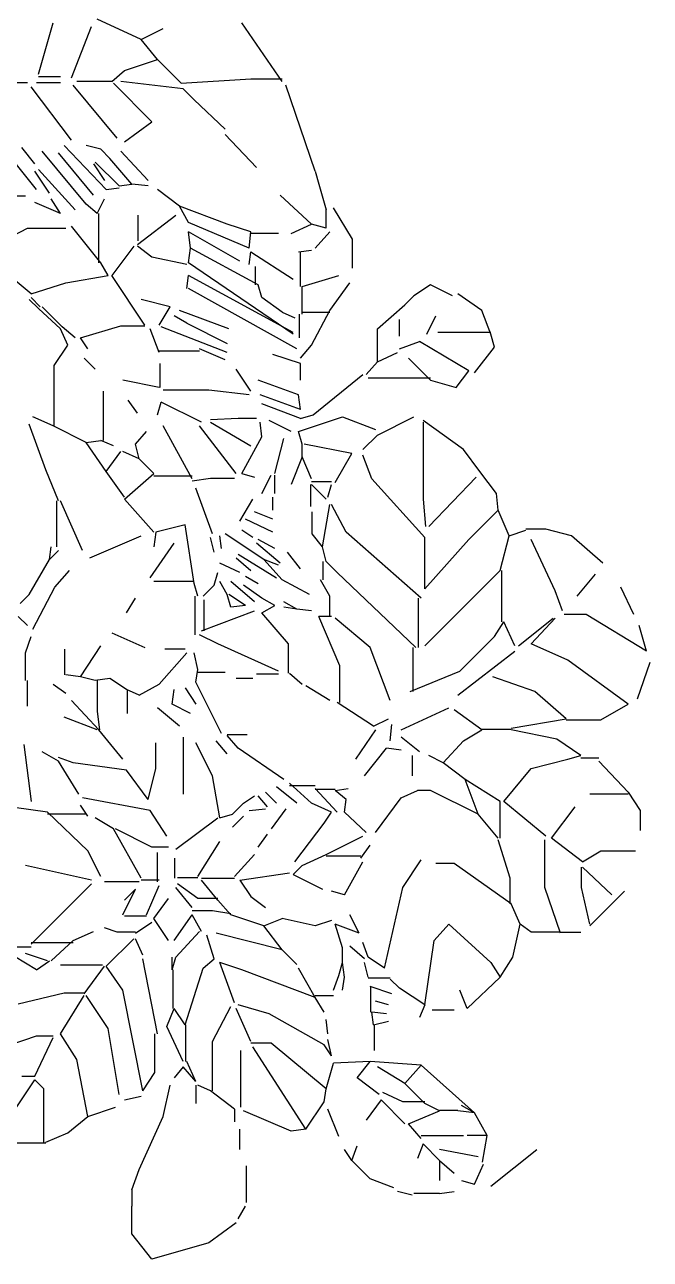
# Model space of a CAD drawing. Header units: millimetres. Extents: x 284148 to 331264, y 78716 to 101523.
# Drawn here: x 309450 to 310702, y 84617 to 87088 of the extents above; entities that cross this region are included whole.
import ezdxf

# ---------------------------------------------------------------- set-up
doc = ezdxf.new("R2010")
doc.units = ezdxf.units.MM

# ---------------------------------------------------------------- blocks, each defined once
blk = doc.blocks.new('A$C45E1185F')
at = {"linetype": 'Continuous'}
for p, q in [((1481.3, 2372.3), (1510.7, 2475)), ((1686.7, 2442), (1598.7, 2482.3)), ((1969, 2357.7), (1888.3, 2475)), ((1547.3, 2365), (1587.6, 2467.7)), ((1686.7, 2442), (1730.7, 2464)), ((1719.7, 2401.7), (1686.7, 2442)), ((1653.7, 2379.7), (1719.7, 2401.7)), ((1767.3, 2354), (1719.7, 2401.7)), ((1628, 2357.7), (1653.7, 2379.7)), ((1371.3, 2355.8), (1459.3, 2355.8)), ((1477.7, 2355.8), (1525.3, 2355.8)), ((1525.3, 2366.8), (1481.3, 2366.8)), ((1639, 2244), (1551, 2350.3)), ((1628, 2357.7), (1558.3, 2357.7)), ((1708.6, 2277), (1631.7, 2354)), ((1771, 2343), (1646.3, 2357.7)), ((1767.3, 2354), (1906.7, 2363.2)), ((1906.7, 2363.2), (1969, 2363.2)), ((2035, 2178), (1976.3, 2350.3)), ((1547.3, 2240.3), (1466.7, 2346.7)), ((1793, 2321), (1771, 2343)), ((1855.3, 2262.3), (1793, 2321)), ((1653.7, 2236.7), (1708.6, 2277)), ((1855.3, 2251.3), (1917.7, 2185.3)), ((1474, 2192.7), (1448.3, 2225.7)), ((1617, 2141.3), (1532.7, 2229.3)), ((1606, 2222), (1576.7, 2229.3)), ((1477.7, 2141.3), (1419, 2214.7)), ((1576.7, 2112), (1488.7, 2218.3)), ((1591.4, 2130.3), (1521.6, 2214.7)), ((1624.3, 2203.7), (1606, 2222)), ((1668.3, 2152.3), (1624.3, 2203.7)), ((1701.3, 2159.7), (1646.3, 2218.3)), ((1503.3, 2134), (1474, 2178)), ((1554.6, 2101), (1481.3, 2181.7)), ((1591.4, 2192.7), (1613.3, 2159.7)), ((1642.7, 2148.7), (1595, 2196.3)), ((2035, 2178), (2042.3, 2152.3)), ((1642.7, 2148.7), (1668.3, 2152.3)), ((1701.3, 2148.7), (1668.3, 2152.3)), ((2042.3, 2152.3), (2057, 2101)), ((1356.7, 2128.5), (1455.7, 2128.5)), ((1617, 2141.3), (1642.7, 2145)), ((1763.7, 2108.3), (1719.7, 2141.3)), ((2027.7, 2071.7), (1965.3, 2130.3)), ((1525.3, 2093.7), (1474, 2115.7)), ((1525.3, 2093.7), (1507, 2123)), ((1598.7, 2093.7), (1576.7, 2112)), ((1598.7, 2093.7), (1613.3, 2123)), ((1782, 2075.3), (1763.7, 2108.3)), ((1859, 2071.7), (1763.7, 2108.3)), ((2057, 2064.3), (2057, 2101)), ((2110.2, 2042.3), (2071.6, 2104.7)), ((1602.3, 1994.7), (1602.3, 2093.7)), ((1679.3, 2031.3), (1756.3, 2090)), ((1681.2, 2038.7), (1681.2, 2090)), ((1382.3, 2024), (1459.3, 2064.3)), ((1459.3, 2064.3), (1536.3, 2064.3)), ((1606, 1994.7), (1547.3, 2068)), ((1903, 2024), (1782, 2075.3)), ((1785.7, 2024), (1782, 2057)), ((1884.7, 1998.3), (1782, 2057)), ((1906.7, 2057), (1859, 2071.7)), ((1903, 2024), (1906.7, 2057)), ((1961.7, 2053.3), (1906.7, 2053.3)), ((1987.4, 2053.3), (2027.7, 2071.7)), ((2057, 2064.3), (2027.7, 2071.7)), ((2064.3, 2057), (2035, 2024)), ((1672, 2027.7), (1628, 1969)), ((1708.6, 2005.7), (1679.3, 2027.7)), ((2110.2, 1983.7), (2110.2, 2042.3)), ((1778.3, 1991), (1708.6, 2005.7)), ((1782, 1994.7), (1785.7, 2024)), ((1921.3, 1950.7), (1785.7, 2024)), ((1903, 1991), (1906.7, 2016.7)), ((1906.7, 2016.7), (1991, 1961.7)), ((2002, 2016.7), (2027.7, 2020.3)), ((2005.7, 1947), (2005.7, 2016.7)), ((1620.7, 1969), (1606, 1994.7)), ((1991, 1851.7), (1782, 1994.7)), ((1915.8, 1950.7), (1915.8, 1987.3)), ((1466.7, 1932.3), (1419, 1972.7)), ((1466.7, 1932.3), (1536.3, 1954.3)), ((1536.3, 1954.3), (1620.7, 1969)), ((1694, 1870), (1628, 1969)), ((1778.3, 1943.3), (1782, 1969)), ((1991, 1855.3), (1782, 1969)), ((2009.3, 1947), (2082.7, 1969)), ((2064.3, 1899.3), (2104.6, 1954.3)), ((1998.3, 1822.3), (1782, 1943.3)), ((1928.7, 1925), (1921.3, 1950.7)), ((2009.3, 1892), (2009.3, 1947)), ((2214.6, 1910.3), (2233, 1928.7)), ((2266, 1950.7), (2233, 1928.7)), ((2310, 1928.7), (2266, 1950.7)), ((2368.7, 1899.3), (2321, 1932.3)), ((1481.3, 1903), (1463, 1921.3)), ((1485, 1906.7), (1466.7, 1925)), ((1525.3, 1862.7), (1481.3, 1903)), ((1529, 1866.3), (1488.7, 1906.7)), ((1745.3, 1906.7), (1686.7, 1921.3)), ((1723.3, 1870), (1745.3, 1906.7)), ((1969, 1895.7), (1928.7, 1925)), ((2159.7, 1862.7), (2214.6, 1910.3)), ((1778.3, 1873.7), (1752.7, 1888.3)), ((1862.6, 1862.7), (1763.7, 1899.3)), ((1969, 1895.7), (1994.7, 1884.7)), ((2003.9, 1844.3), (2003.9, 1892)), ((2009.3, 1895.7), (2064.3, 1895.7)), ((2027.7, 1829.7), (2064.3, 1899.3)), ((2203.7, 1848), (2203.7, 1881)), ((2258.6, 1851.7), (2277, 1888.3)), ((2387, 1851.7), (2368.7, 1899.3)), ((1540, 1829.7), (1525.3, 1862.7)), ((1554.6, 1844.3), (1529, 1866.3)), ((1565.7, 1844.3), (1646.3, 1868.2)), ((1646.3, 1868.2), (1694, 1868.2)), ((1723.3, 1815), (1705, 1862.7)), ((1859, 1815), (1727, 1866.3)), ((1778.3, 1873.7), (1859, 1833.3)), ((2159.7, 1796.7), (2159.7, 1862.7)), ((2387, 1855.3), (2280.7, 1855.3)), ((1512.5, 1789.3), (1540, 1829.7)), ((1580.3, 1822.3), (1565.7, 1844.3)), ((2005.7, 1804), (2027.7, 1829.7)), ((2203.7, 1822.3), (2244, 1837)), ((2343, 1778.3), (2244, 1837)), ((2394.3, 1826), (2387, 1851.7)), ((1723.3, 1818.7), (1804, 1818.7)), ((1855.3, 1800.3), (1804, 1822.3)), ((2005.7, 1793), (1950.6, 1811.3)), ((2159.7, 1796.7), (2200, 1815)), ((2354, 1774.7), (2394.3, 1826)), ((1512.5, 1668.3), (1512.5, 1789.3)), ((1595, 1782), (1573, 1804)), ((1725.1, 1745.3), (1725.1, 1793)), ((1906.7, 1738), (1877.3, 1782)), ((2005.7, 1760), (2005.7, 1793)), ((2137.6, 1771), (2159.7, 1796.7)), ((2266, 1760), (2222, 1804)), ((1723.3, 1745.3), (1650, 1760)), ((2002, 1730.7), (1921.3, 1760)), ((2031.3, 1690.3), (2130.3, 1771)), ((2266, 1763.7), (2141.4, 1763.7)), ((2266, 1760), (2317.3, 1745.3)), ((2317.3, 1745.3), (2343, 1778.3)), ((1611.5, 1639), (1611.5, 1738)), ((1822.3, 1739.8), (1730.7, 1739.8)), ((1903, 1730.7), (1822.3, 1739.8)), ((2005.7, 1701.3), (1925, 1730.7)), ((2005.7, 1701.3), (2002, 1730.7)), ((1679.3, 1694), (1661, 1719.7)), ((1719.7, 1690.3), (1727, 1716)), ((1807.7, 1675.7), (1727, 1716)), ((2005.7, 1683), (1928.7, 1712.3)), ((1510.7, 1668.3), (1470.3, 1686.7)), ((1826, 1681.2), (1881, 1683.9)), ((1881, 1683.9), (1917.7, 1683.9)), ((2002, 1657.3), (2090, 1686.7)), ((2005.7, 1683), (2031.3, 1690.3)), ((2090, 1686.7), (2156, 1661)), ((2159.7, 1650), (2233, 1686.7)), ((1496, 1580.3), (1463, 1672)), ((1576.7, 1635.3), (1510.7, 1668.3)), ((1675.6, 1631.7), (1697.7, 1657.3)), ((1789.3, 1562), (1730.7, 1668.3)), ((1877.3, 1573), (1804, 1668.3)), ((1826, 1675.7), (1906.7, 1628)), ((1928.7, 1646.3), (1925, 1675.7)), ((1987.4, 1657.3), (1943.3, 1679.3)), ((2009.3, 1631.7), (2002, 1657.3)), ((2332, 1620.7), (2251.3, 1679.3)), ((2252.2, 1521.7), (2252.2, 1675.7)), ((1576.7, 1635.3), (1606, 1639)), ((1617, 1576.7), (1576.7, 1635.3)), ((1631.7, 1628), (1606, 1639)), ((1683, 1602.3), (1675.6, 1631.7)), ((1888.3, 1573), (1928.7, 1646.3)), ((1954.3, 1573), (1972.7, 1642.7)), ((2009.3, 1606), (2009.3, 1631.7)), ((2108.3, 1613.3), (2013, 1631.7)), ((2130.3, 1620.7), (2159.7, 1650)), ((1617, 1576.7), (1646.3, 1617)), ((1683, 1602.3), (1650, 1617)), ((2075.3, 1554.7), (2108.3, 1613.3)), ((2148.7, 1562), (2130.3, 1609.7)), ((2365, 1576.7), (2332, 1620.7)), ((1712.4, 1573), (1683, 1602.3)), ((2009.3, 1606), (1987.4, 1551)), ((2027.7, 1562), (2009.3, 1606)), ((1521.6, 1518), (1496, 1580.3)), ((1653.7, 1525.3), (1617, 1576.7)), ((1653.7, 1521.7), (1712.4, 1573)), ((1789.3, 1567.5), (1712.4, 1567.5)), ((1789.3, 1558.3), (1826, 1563.8)), ((1826, 1563.8), (1873.7, 1563.8)), ((1888.3, 1573), (1914, 1565.7)), ((1928.7, 1532.7), (1947, 1569.3)), ((1954.3, 1532.7), (1954.3, 1569.3)), ((2255, 1444.7), (2148.7, 1562)), ((2262.4, 1466.7), (2357.7, 1565.7)), ((2398, 1532.7), (2365, 1576.7)), ((1829.6, 1452), (1796.6, 1543.7)), ((2025.8, 1551), (2025.8, 1507)), ((2068, 1556.5), (2027.7, 1556.5)), ((2057, 1521.7), (2027.7, 1551)), ((2060.7, 1525.3), (2068, 1551)), ((2401.7, 1499.7), (2398, 1532.7)), ((1518, 1426.3), (1518, 1518)), ((1569.3, 1419), (1525.3, 1518)), ((1712.4, 1455.7), (1653.7, 1521.7)), ((1884.7, 1477.7), (1910.3, 1521.7)), ((1950.6, 1499.7), (1950.6, 1525.3)), ((2049.7, 1426.3), (2064.3, 1510.7)), ((2097.3, 1455.7), (2068, 1510.7)), ((2256.8, 1466.7), (2252.2, 1521.7)), ((1950.6, 1481.3), (1914, 1496)), ((2029.5, 1452), (2029.5, 1496)), ((2343, 1441), (2401.7, 1499.7)), ((2423.7, 1448.3), (2401.7, 1499.7)), ((1774.7, 1470.3), (1716, 1455.7)), ((1793, 1353), (1774.7, 1470.3)), ((1910.3, 1444.7), (1888.3, 1459.3)), ((1950.6, 1455.7), (1895.7, 1481.3)), ((2423.7, 1448.3), (2456.7, 1459.3)), ((2497, 1461.2), (2456.7, 1461.2)), ((2548.3, 1448.3), (2497, 1461.2)), ((1584, 1404.3), (1686.7, 1448.3)), ((1705, 1364), (1752.7, 1433.7)), ((1716, 1455.7), (1712.4, 1426.3)), ((1833.3, 1415.3), (1826, 1444.7)), ((1848, 1422.7), (1844.3, 1448.3)), ((1932.3, 1400.7), (1855.3, 1452)), ((1965.3, 1393.3), (1917.7, 1433.7)), ((1954.3, 1422.7), (1921.3, 1441)), ((2049.7, 1426.3), (2029.5, 1452)), ((2247.7, 1323.7), (2097.3, 1455.7)), ((2255, 1342), (2255, 1444.7)), ((2255, 1342), (2343, 1441)), ((2405.3, 1378.7), (2423.7, 1448.3)), ((2515.3, 1338.3), (2467.7, 1441)), ((2610.7, 1393.3), (2548.3, 1448.3)), ((1503.3, 1400.7), (1507, 1426.3)), ((1503.3, 1400.7), (1521.6, 1419)), ((1881, 1411.7), (1958, 1364)), ((2005.7, 1382.3), (1980, 1415.3)), ((2057, 1397), (2049.7, 1426.3)), ((1463, 1331), (1503.3, 1400.7)), ((1884.7, 1375), (1844.3, 1393.3)), ((1877.3, 1404.3), (1906.7, 1378.7)), ((1969, 1360.3), (1932.3, 1400.7)), ((1961.7, 1389.7), (1932.3, 1400.7)), ((2051.5, 1360.3), (2051.5, 1397)), ((2079, 1375), (2057, 1397)), ((1514.3, 1345.7), (1543.7, 1378.7)), ((1833.3, 1349.3), (1840.7, 1375)), ((1895.7, 1367.7), (1921.3, 1353)), ((2024, 1331), (1969, 1360.3)), ((2064.3, 1327.3), (2046, 1360.3)), ((2236.7, 1224.7), (2079, 1375)), ((2255, 1228.3), (2405.3, 1378.7)), ((2409, 1276), (2409, 1378.7)), ((2559.3, 1327.3), (2596, 1371.3)), ((1470.3, 1261.3), (1514.3, 1345.7)), ((1793, 1356.7), (1712.4, 1356.7)), ((1800.3, 1327.3), (1793, 1353)), ((1811.3, 1327.3), (1833.3, 1349.3)), ((1859, 1331), (1844.3, 1356.7)), ((1914, 1316.3), (1866.4, 1356.7)), ((1928.7, 1323.7), (1892, 1349.3)), ((2530, 1298), (2515.3, 1338.3)), ((2673, 1290.7), (2647.3, 1345.7)), ((1444.7, 1312.7), (1463, 1331)), ((1657.3, 1294.3), (1675.6, 1323.7)), ((1794.8, 1250.3), (1794.8, 1327.3)), ((1813.1, 1257.7), (1813.1, 1320)), ((1866.4, 1305.3), (1859, 1331)), ((1895.7, 1309), (1862.6, 1331)), ((1954.3, 1309), (1928.7, 1323.7)), ((1998.3, 1301.7), (1972.7, 1316.3)), ((2064.3, 1287), (2064.3, 1327.3)), ((2242.1, 1224.7), (2242.1, 1323.7)), ((1459.3, 1268.7), (1441, 1287)), ((1807.7, 1257.7), (1914, 1298)), ((1895.7, 1309), (1866.4, 1305.3)), ((1928.7, 1294.3), (1954.3, 1309)), ((1981.8, 1232), (1928.7, 1294.3)), ((1998.3, 1301.7), (1972.7, 1305.3)), ((2027.7, 1298), (1998.3, 1301.7)), ((2084.5, 1188), (2042.3, 1287)), ((2068, 1287), (2042.3, 1287)), ((2577.7, 1290.7), (2533.6, 1290.7)), ((2698.7, 1217.3), (2577.7, 1290.7)), ((2145, 1224.7), (2075.3, 1283.3)), ((2394.3, 1246.7), (2412.6, 1276)), ((2434.7, 1228.3), (2412.6, 1276)), ((2442, 1228.3), (2511.7, 1283.3)), ((2467.7, 1232), (2515.3, 1283.3)), ((2698.7, 1217.3), (2684, 1268.7)), ((1455.7, 1213.7), (1466.7, 1246.7)), ((1628, 1254), (1694, 1224.7)), ((1840.7, 1232), (1804, 1250.3)), ((2324.7, 1177), (2394.3, 1246.7)), ((1455.7, 1158.7), (1455.7, 1213.7)), ((1534.5, 1169.7), (1534.5, 1221)), ((1565.7, 1166), (1606, 1228.3)), ((1723.3, 1151.3), (1778.3, 1213.7)), ((1774.7, 1221), (1734.3, 1221)), ((1800.3, 1180.7), (1793, 1213.7)), ((1961.7, 1177), (1840.7, 1232)), ((1981.8, 1173.3), (1981.8, 1232)), ((2185.3, 1118.3), (2145, 1224.7)), ((2231.2, 1136.7), (2231.2, 1224.7)), ((2321, 1129.3), (2434.7, 1217.3)), ((2541, 1199), (2467.7, 1232)), ((2084.5, 1114.7), (2084.5, 1188)), ((2662, 1111), (2541, 1199)), ((2680.3, 1122), (2706, 1195.3)), ((1565.7, 1166), (1536.3, 1169.7)), ((1595, 1158.7), (1565.7, 1166)), ((1624.3, 1162.3), (1595, 1158.7)), ((1657.3, 1140.3), (1624.3, 1162.3)), ((1796.6, 1155), (1800.3, 1180.7)), ((1800.3, 1175.2), (1855.3, 1175.2)), ((1910.3, 1162.3), (1877.3, 1162.3)), ((1961.7, 1171.5), (1917.7, 1171.5)), ((1983.6, 1173.3), (2009.3, 1151.3)), ((2225.6, 1136.7), (2324.7, 1177)), ((2475, 1136.7), (2390.7, 1166)), ((1459.3, 1107.3), (1459.3, 1158.7)), ((1510.7, 1151.3), (1536.3, 1133)), ((1599.6, 1096.3), (1599.6, 1158.7)), ((1683, 1129.3), (1657.3, 1140.3)), ((1659.1, 1140.3), (1659.1, 1092.7)), ((1683, 1129.3), (1723.3, 1151.3)), ((1749, 1111), (1752.7, 1140.3)), ((1774.7, 1144), (1796.6, 1111)), ((1848, 1052.3), (1796.6, 1155)), ((2064.3, 1118.3), (2016.7, 1147.7)), ((1602.3, 1059.7), (1547.3, 1118.3)), ((2152.3, 1067), (2079, 1114.7)), ((2537.4, 1081.7), (2475, 1136.7)), ((1604.2, 1059.7), (1599.6, 1096.3)), ((1763.7, 1067), (1719.7, 1103.7)), ((1785.7, 1092.7), (1749, 1111)), ((2207.3, 1059.7), (2302.7, 1103.7)), ((2368.7, 1059.7), (2313.7, 1100)), ((2607, 1079.8), (2662, 1111)), ((1598.7, 1059.7), (1532.7, 1085.3)), ((2152.3, 1067), (2181.7, 1081.7)), ((2185.3, 1037.7), (2189, 1070.7)), ((2427.3, 1063.3), (2537.4, 1081.7)), ((2537.4, 1079.8), (2607, 1079.8)), ((1650, 1001), (1602.3, 1059.7)), ((1771, 1045), (1771, 931.3)), ((1859, 1050.5), (1899.3, 1050.5)), ((1881, 1023), (1859, 1048.7)), ((2156, 1059.7), (2115.7, 1001)), ((2244, 1015.7), (2207.3, 1045)), ((2332, 1037.7), (2368.7, 1059.7)), ((2368.7, 1061.5), (2427.3, 1061.5)), ((2519, 1041.3), (2427.3, 1059.7)), ((2566.7, 1008.3), (2519, 1041.3)), ((1452, 1030.3), (1466.7, 916.7)), ((1521.6, 997.3), (1488.7, 1015.7)), ((1716, 982.7), (1716, 1034)), ((1829.6, 968), (1796.6, 1034)), ((1859, 1012), (1837, 1037.7)), ((1972.7, 960.7), (1881, 1023)), ((2134, 968), (2178, 1023)), ((2207.3, 1019.3), (2178, 1023)), ((2291.7, 993.7), (2332, 1037.7)), ((1551, 993.7), (1521.6, 1004.7)), ((1562, 931.3), (1521.6, 997.3)), ((1657.3, 979), (1551, 993.7)), ((2229.3, 1008.3), (2229.3, 968)), ((2291.7, 993.7), (2262.4, 1008.3)), ((2335.7, 960.7), (2291.7, 993.7)), ((2467.7, 982.7), (2541, 1001)), ((2541, 1001), (2566.7, 1008.3)), ((2603.3, 1002.8), (2566.7, 1002.8)), ((2662, 935), (2603.3, 997.3)), ((1701.3, 920.3), (1657.3, 979)), ((1701.3, 920.3), (1716, 982.7)), ((1844.3, 883.7), (1829.6, 968)), ((2412.6, 916.7), (2467.7, 982.7)), ((1998.3, 913), (1958, 946)), ((2027.7, 913), (1983.6, 953.3)), ((2035, 947.8), (1983.6, 947.8)), ((2079, 894.7), (2035, 942.3)), ((2075.3, 940.5), (2035, 940.5)), ((2075.3, 938.7), (2101, 942.3)), ((2361.3, 891), (2335.7, 960.7)), ((2405.3, 916.7), (2335.7, 960.7)), ((1705, 898.3), (1569.3, 924)), ((1892, 913), (1914, 927.7)), ((1939.6, 905.7), (1921.3, 927.7)), ((1958, 913), (1936, 935)), ((2097.3, 920.3), (2075.3, 938.7)), ((2093.7, 894.7), (2097.3, 920.3)), ((2156, 854.3), (2207.3, 924)), ((2207.3, 924), (2240.3, 938.7)), ((2266, 938.7), (2240.3, 938.7)), ((2361.3, 891), (2266, 938.7)), ((2405.3, 843.3), (2405.3, 916.7)), ((2497, 847), (2412.6, 916.7)), ((2662, 931.3), (2585, 931.3)), ((2662, 935), (2685.8, 898.3)), ((1499.7, 894.7), (1397, 909.3)), ((1580.3, 817.7), (1499.7, 894.7)), ((1576.7, 891), (1499.7, 891)), ((1580.3, 887.3), (1565.7, 909.3)), ((1738, 847), (1705, 898.3)), ((1844.3, 883.7), (1870, 891)), ((1870, 891), (1892, 913)), ((1903, 898.3), (1936, 902)), ((1976.3, 902), (1947, 861.7)), ((2068, 894.7), (2027.7, 913)), ((2053.3, 872.7), (2068, 894.7)), ((2137.6, 854.3), (2093.7, 894.7)), ((2401.7, 843.3), (2361.3, 891)), ((2508, 843.3), (2555.7, 905.7)), ((2685.8, 898.3), (2685.8, 858)), ((1631.7, 861.7), (1595, 883.7)), ((1756.3, 821.3), (1840.7, 883.7)), ((1892, 887.3), (1870, 865.3)), ((1994.7, 795.7), (2053.3, 872.7)), ((1686.7, 762.7), (1631.7, 861.7)), ((1708.6, 825), (1635.3, 861.7)), ((1921.3, 825), (1939.6, 850.7)), ((2057, 810.3), (2130.3, 847)), ((2570.3, 795.7), (2508, 843.3)), ((1606, 766.3), (1580.3, 817.7)), ((1741.7, 825), (1708.6, 825)), ((1800.3, 766.3), (1844.3, 836)), ((2126.7, 803), (2145, 828.7)), ((2425.5, 762.7), (2401.7, 839.7)), ((2495.2, 744.3), (2495.2, 839.7)), ((2570.3, 795.7), (2607, 817.7)), ((2607, 817.7), (2676.7, 817.7)), ((1719.7, 755.3), (1719.7, 814)), ((1754.5, 762.7), (1754.5, 803)), ((1873.7, 766.3), (1914, 810.3)), ((2009.3, 788.3), (2057, 810.3)), ((2126.7, 806.7), (2057, 806.7)), ((2093.7, 729.7), (2130.3, 795.7)), ((2211, 744.3), (2247.7, 799.3)), ((2313.7, 792), (2277, 792)), ((2427.3, 711.3), (2313.7, 792)), ((1587.6, 759), (1455.7, 788.3)), ((1884.7, 759), (1983.6, 773.7)), ((1991, 770), (2009.3, 788.3)), ((1991, 770), (2049.7, 740.7)), ((2568.5, 744.3), (2568.5, 784.7)), ((2570.3, 784.7), (2629, 729.7)), ((1466.7, 630.7), (1587.6, 751.7)), ((1683, 755.3), (1613.3, 755.3)), ((1723.3, 759), (1686.7, 759)), ((1697.7, 689.3), (1723.3, 748)), ((1789.3, 704), (1756.3, 744.3)), ((1760, 764.5), (1800.3, 764.5)), ((1800.3, 722.3), (1760, 751.7)), ((1807.7, 762.7), (1873.7, 762.7)), ((1840.7, 718.7), (1807.7, 759)), ((1884.7, 759), (1906.7, 726)), ((2174.3, 583), (2211, 744.3)), ((2425.5, 711.3), (2425.5, 762.7)), ((2526.3, 652.7), (2495.2, 744.3)), ((2585, 671), (2568.5, 744.3)), ((1650, 689.3), (1675.6, 740.7)), ((1675.6, 740.7), (1653.7, 718.7)), ((1712.4, 682), (1741.7, 722.3)), ((1840.7, 722.3), (1800.3, 722.3)), ((1866.4, 689.3), (1840.7, 718.7)), ((1906.7, 726), (1936, 704)), ((2093.7, 729.7), (2068, 737)), ((2585, 667.3), (2654.6, 737)), ((1829.6, 697.6), (1789.3, 697.6)), ((1866.4, 691.2), (1829.6, 697.6)), ((2445.7, 671), (2427.3, 711.3)), ((1653.7, 687.5), (1697.7, 687.5)), ((1675.6, 652.7), (1708.6, 674.7)), ((1741.7, 638), (1712.4, 682)), ((1752.7, 638), (1789.3, 689.3)), ((1807.7, 656.3), (1789.3, 689.3)), ((1932.3, 667.3), (1866.4, 689.3)), ((1932.3, 667.3), (1969, 682)), ((1969, 619.7), (1932.3, 667.3)), ((2035, 667.3), (1969, 682)), ((2068, 678.3), (2035, 667.3)), ((2090, 623.3), (2075.3, 671)), ((2123, 652.7), (2075.3, 671)), ((2123, 652.7), (2104.6, 689.3)), ((2273.3, 638), (2302.7, 671)), ((2302.7, 671), (2387, 594)), ((2431, 605), (2445.7, 671)), ((2467.7, 654.5), (2445.7, 671)), ((1551, 638), (1591.4, 656.3)), ((1639, 654.5), (1613.3, 663.7)), ((1675.6, 654.5), (1639, 654.5)), ((1756.3, 605), (1804, 656.3)), ((1833.3, 601.3), (1818.7, 649)), ((1969, 619.7), (1837, 652.7)), ((2526.3, 654.5), (2467.7, 654.5)), ((2526.3, 654.5), (2566.7, 654.5)), ((1411.7, 625.2), (1466.7, 625.2)), ((1477.7, 579.3), (1411.7, 619.7)), ((1466.7, 634.3), (1551, 634.3)), ((1507, 597.7), (1551, 638)), ((1617, 586.7), (1672, 641.7)), ((1690.3, 608.7), (1675.6, 641.7)), ((1998.3, 590.3), (1969, 619.7)), ((2090, 594), (2090, 623.3)), ((2134, 601.3), (2104.6, 627)), ((2141.4, 605), (2130.3, 634.3)), ((2255, 509.7), (2273.3, 638)), ((1499.7, 597.7), (1455.7, 612.3)), ((1477.7, 579.3), (1503.3, 597.7)), ((1719.7, 451), (1690.3, 601.3)), ((1749, 579.3), (1756.3, 605)), ((1749, 579.3), (1749, 605)), ((1811.3, 583), (1833.3, 601.3)), ((1888.3, 579.3), (1844.3, 594)), ((1873.7, 513.3), (1844.3, 594)), ((2082.7, 568.3), (2090, 594)), ((2093.7, 564.7), (2090, 594)), ((2141.4, 564.7), (2134, 594)), ((2174.3, 583), (2141.4, 605)), ((2387, 594), (2405.3, 564.7)), ((2405.3, 564.7), (2431, 605)), ((1609.7, 588.5), (1525.3, 588.5)), ((1573, 531.7), (1613.3, 586.7)), ((1650, 539), (1617, 586.7)), ((1750.8, 502.3), (1750.8, 579.3)), ((1774.7, 469.3), (1811.3, 583)), ((2035, 524.3), (1888.3, 579.3)), ((2035, 524.3), (2002, 583)), ((2071.6, 539), (2082.7, 568.3)), ((2090, 539), (2093.7, 564.7)), ((2185.3, 562.8), (2141.4, 562.8)), ((2189, 531.7), (2145, 546.3)), ((2146.8, 495), (2146.8, 546.3)), ((2203.7, 542.7), (2185.3, 561)), ((2339.3, 502.3), (2405.3, 564.7)), ((1441, 511.5), (1532.7, 533.5)), ((1525.3, 451), (1573, 528)), ((1532.7, 533.5), (1573, 533.5)), ((1620.7, 462), (1576.7, 528)), ((1690.3, 337.3), (1650, 539)), ((2035, 528), (2071.6, 528)), ((2053.3, 495), (2035, 524.3)), ((2255, 509.7), (2203.7, 542.7)), ((2339.3, 502.3), (2324.7, 539)), ((1738, 465.7), (1752.7, 502.3)), ((1774.7, 469.3), (1752.7, 502.3)), ((1829.6, 436.3), (1866.4, 506)), ((1906.7, 436.3), (1877.3, 502.3)), ((1943.3, 491.3), (1881, 509.7)), ((2152.3, 469.3), (2148.7, 495)), ((2178, 491.3), (2148.7, 495)), ((2181.7, 509.7), (2156, 517)), ((2255, 509.7), (2244, 484)), ((2313.7, 498.7), (2269.7, 498.7)), ((2053.3, 429), (1943.3, 491.3)), ((2060.7, 451), (2057, 480.3)), ((2152.3, 469.3), (2181.7, 476.7)), ((1338.3, 399.7), (1477.7, 447.3)), ((1477.7, 447.3), (1510.7, 447.3)), ((1558.3, 399.7), (1525.3, 451)), ((1642.7, 330), (1620.7, 462)), ((1714.2, 374), (1714.2, 451)), ((1771, 396), (1738, 465.7)), ((1776.5, 396), (1776.5, 469.3)), ((2154.2, 418), (2154.2, 469.3)), ((1474, 366.7), (1510.7, 443.7)), ((1829.6, 337.3), (1829.6, 436.3)), ((1947, 432.7), (1906.7, 432.7)), ((2016.7, 260.3), (1910.3, 425.3)), ((2057, 341), (1947, 432.7)), ((2068, 407), (2053.3, 429)), ((2068, 407), (2060.7, 440)), ((1580.3, 286), (1558.3, 399.7)), ((1796.6, 355.7), (1778.3, 396)), ((1886.5, 304.3), (1886.5, 418)), ((2145, 396), (2071.6, 392.3)), ((2119.3, 363), (2145, 396)), ((2247.7, 388.7), (2145, 396)), ((1690.3, 337.3), (1714.2, 374)), ((1771, 385), (1752.7, 363)), ((1796.6, 355.7), (1771, 385)), ((2057, 341), (2071.6, 392.3)), ((2214.6, 352), (2159.7, 385)), ((2214.6, 352), (2247.7, 388.7)), ((2354, 293.3), (2247.7, 388.7)), ((1393.3, 238.3), (1474, 359.3)), ((1448.3, 366.7), (1474, 366.7)), ((1492.3, 341), (1474, 359.3)), ((1730.7, 286), (1745.3, 348.3)), ((1796.6, 348.3), (1796.6, 311.7)), ((1826, 337.3), (1800.3, 348.3)), ((2163.3, 330), (2119.3, 363)), ((2255, 311.7), (2214.6, 352)), ((1492.3, 234.7), (1492.3, 341)), ((1653.7, 319), (1686.7, 326.3)), ((1873.7, 300.7), (1826, 337.3)), ((2053.3, 315.3), (2057, 341)), ((2211, 315.3), (2170.7, 333.7)), ((1580.3, 286), (1635.3, 304.3)), ((1873.7, 300.7), (1873.7, 275)), ((1987.4, 256.7), (1892, 297)), ((2016.7, 260.3), (2053.3, 315.3)), ((2082.7, 245.7), (2060.7, 300.7)), ((2167, 319), (2137.6, 278.7)), ((2214.6, 271.3), (2167, 319)), ((2255, 315.3), (2211, 315.3)), ((2222, 271.3), (2284.3, 297)), ((2284.3, 297), (2255, 311.7)), ((2284.3, 298.8), (2321, 298.8)), ((2354, 293.3), (2321, 297)), ((2354, 293.3), (2328.3, 308)), ((1540, 253), (1580.3, 286)), ((1683, 179.7), (1730.7, 286)), ((2379.6, 247.5), (2354, 293.3)), ((1496, 234.7), (1540, 253)), ((1884.7, 220), (1884.7, 260.3)), ((2016.7, 260.3), (1987.4, 256.7)), ((2247.7, 242), (2222, 271.3)), ((2247.7, 247.5), (2332, 247.5)), ((2379.6, 247.5), (2339.3, 247.5)), ((2370, 194.5), (2379.6, 247.5)), ((1496, 232.8), (1400.6, 232.8)), ((2108.3, 198), (2119.3, 227.3)), ((2251.3, 231), (2240.3, 201.7)), ((2284.3, 198), (2251.3, 231)), ((2108.3, 198), (2093.7, 220)), ((2145, 161.3), (2108.3, 198)), ((2361.3, 205.3), (2284.3, 220)), ((2284.3, 198), (2284.3, 157.7)), ((2284.3, 198), (2313.7, 172.3)), ((2387, 146.7), (2478.7, 220)), ((1668.3, 139.3), (1683, 179.7)), ((1897.5, 113.7), (1897.5, 187)), ((2354, 150.3), (2372.3, 190.7)), ((2192.7, 143), (2145, 161.3)), ((2328.3, 157.7), (2354, 150.3)), ((1668.3, 139.3), (1668.3, 106.3)), ((2229.3, 128.3), (2200, 135.7)), ((2284.3, 132), (2233, 132)), ((2284.3, 132), (2313.7, 135.7)), ((1668.3, 51.3), (1668.3, 106.3)), ((1881, 80.7), (1895.7, 106.3)), ((1708.6, 0), (1668.3, 51.3)), ((1877.3, 73.3), (1822.3, 33)), ((1822.3, 33), (1708.6, 0))]:
    blk.add_line(p, q, dxfattribs=at)

msp = doc.modelspace()

# ---------------------------------------------------------------- block references
msp.add_blockref('A$C45E1185F', (307996.3, 84617.1))

doc.saveas('drawing.dxf')
